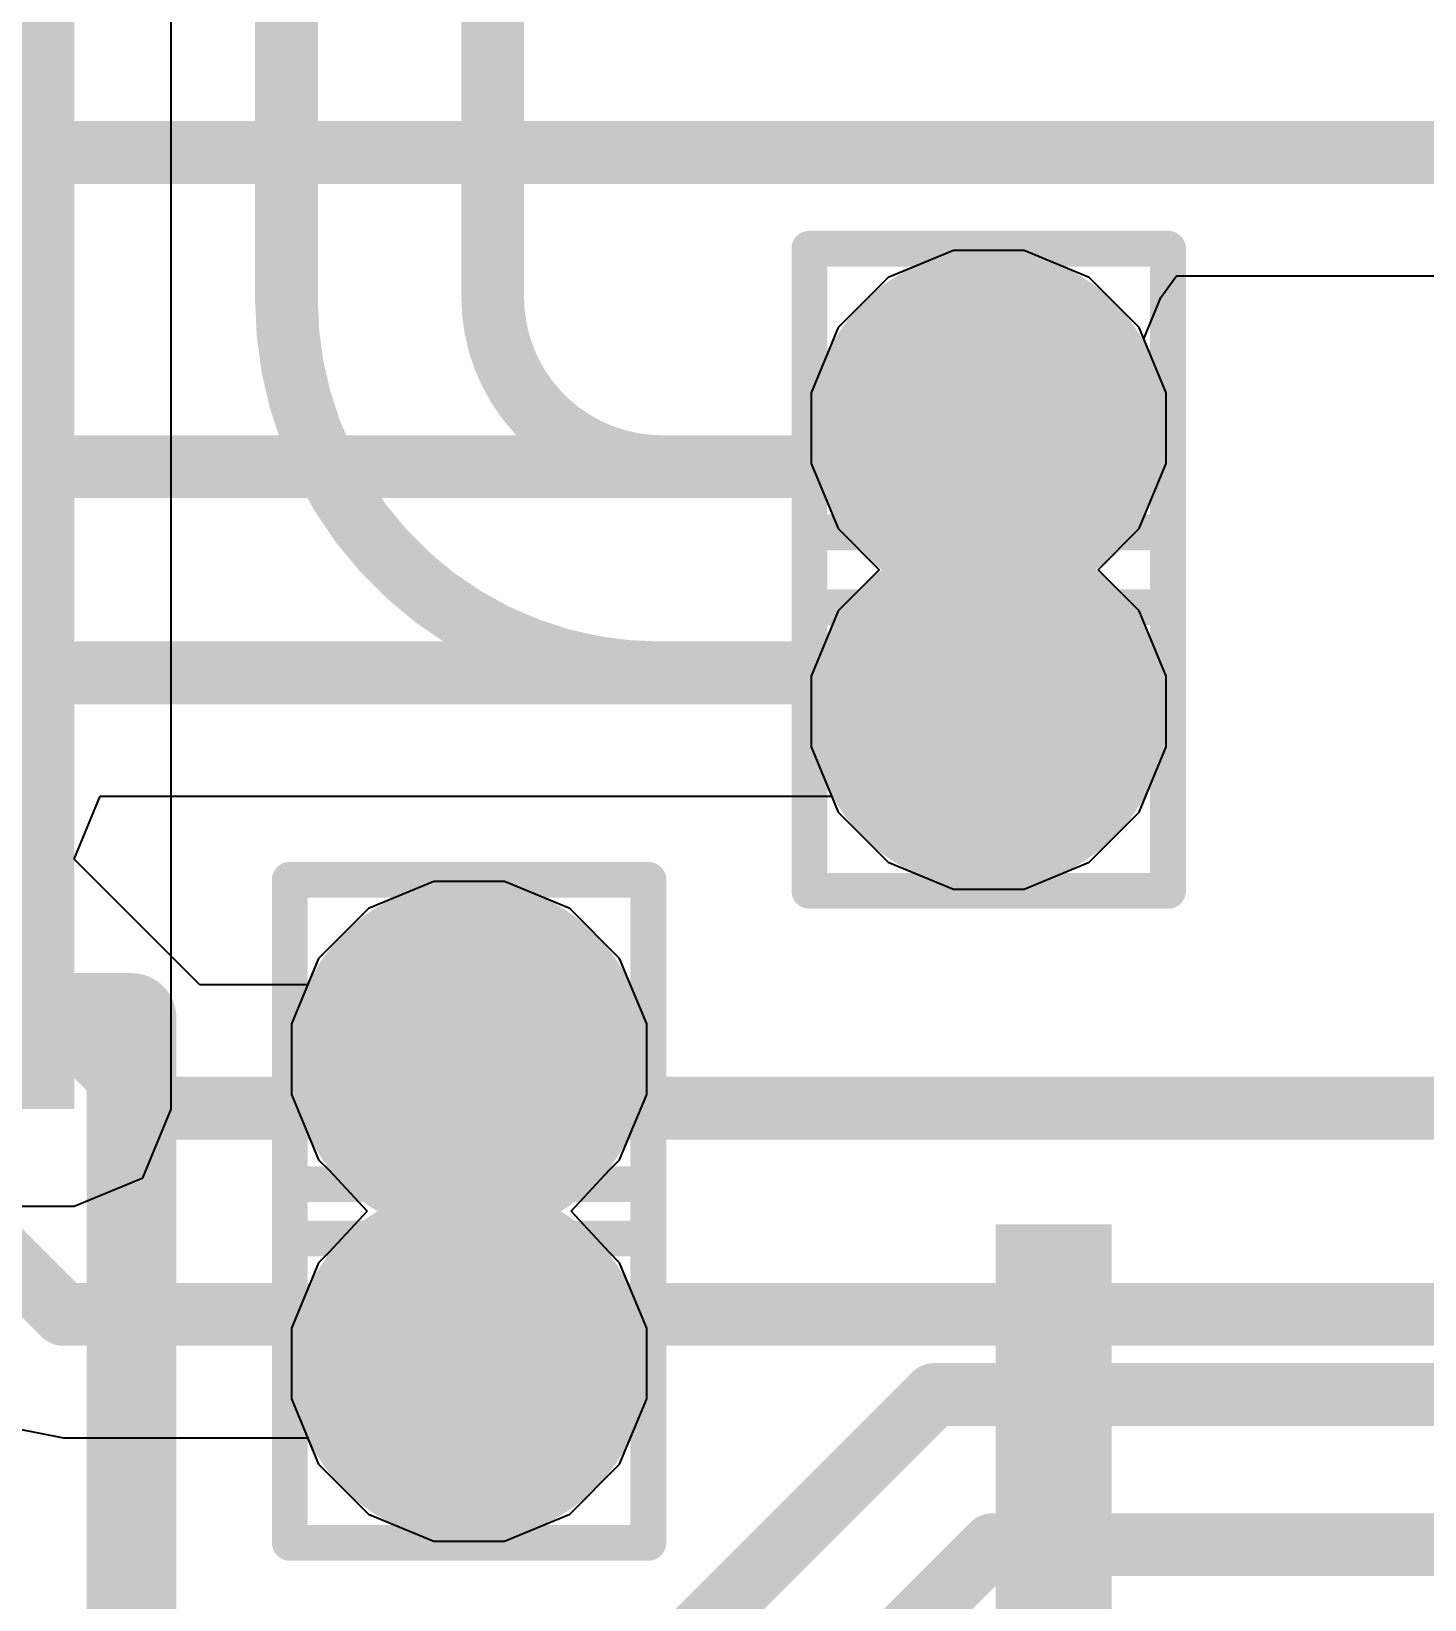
# Model space of a CAD drawing. Header units: inches. Extents: x -6 to 284, y -12 to 154.
# Drawn here: x 32.189 to 34.163, y -7.072 to -4.85 of the extents above; entities that cross this region are included whole.
import ezdxf

# ---------------------------------------------------------------- set-up
doc = ezdxf.new("R2010")
doc.units = ezdxf.units.IN
for name, color, linetype in [('Bottom Layer', 5, 'Continuous'), ('Bottom Overlay', 54, 'Continuous'), ('Bottom Solder', 6, 'Continuous'), ('Drill Drawing', 1, 'Continuous'), ('GND-1', 16, 'Continuous'), ('GND-2', 90, 'Continuous'), ('GND-3', 216, 'Continuous'), ('GND-4', 54, 'Continuous'), ('PWR-1', 156, 'Continuous'), ('PWR-2', 130, 'Continuous'), ('Signal L1', 76, 'Continuous'), ('Signal L2', 6, 'Continuous'), ('Top Layer', 1, 'Continuous'), ('Top Overlay', 2, 'Continuous'), ('Top Solder', 216, 'Continuous'), ('Via Holes', 16, 'Continuous')]:
    doc.layers.add(name, color=color, linetype=linetype)
doc.styles.add('Arial Black_Bold', font='', dxfattribs={"height": 0.2})
doc.styles.get('Arial Black_Bold').set_extended_font_data('Arial Black', bold=True)

# ---------------------------------------------------------------- blocks, each defined once
blk = doc.blocks.new('SOT_23_5_B_126')
at = {"layer": 'Bottom Overlay'}
for points in [[(-0.879, 1.4986, 0.127, 0.127, 0), (0.8736, 1.4986, 0.127, 0.127, 0)], [(-0.879, 1.3986, 0.127, 0.127, 0), (-0.879, 1.4986, 0.127, 0.127, 0)]]:
    blk.add_lwpolyline(points, format="xyseb", dxfattribs=at)
for points in [[(-0.9108, 1.4986, 0.0635, 0.0635, 1), (-0.8473, 1.4986, 0.0635, 0.0635, 1)], [(-0.9108, 1.4986, 0.0635, 0.0635, 1), (-0.8473, 1.4986, 0.0635, 0.0635, 1)], [(-0.9108, 1.3986, 0.0635, 0.0635, 1), (-0.8473, 1.3986, 0.0635, 0.0635, 1)]]:
    blk.add_lwpolyline(points, format="xyseb", close=True, dxfattribs=at)

msp = doc.modelspace()

# ---------------------------------------------------------------- hatches: boundary and pattern name
at = {"layer": 'Bottom Layer'}
msp.add_hatch(color=5, dxfattribs=at).paths.add_polyline_path([(31.3811, -6.377), (32.2501, -6.377), (32.2501, -1.0779), (31.3811, -1.0779)])
h = msp.add_hatch(color=5, dxfattribs=at)
edge = h.paths.add_edge_path()
edge.add_arc((33.5457, -5.4123), 0.15, 0, 360)
h = msp.add_hatch(color=5, dxfattribs=at)
edge = h.paths.add_edge_path()
edge.add_arc((33.5457, -5.8139), 0.15, 0, 360)
h = msp.add_hatch(color=5, dxfattribs=at)
edge = h.paths.add_edge_path()
edge.add_arc((32.8095, -6.3063), 0.15, 0, 360)
h = msp.add_hatch(color=5, dxfattribs=at)
edge = h.paths.add_edge_path()
edge.add_arc((32.8095, -6.7374), 0.15, 0, 360)
at = {"layer": 'Bottom Solder'}
h = msp.add_hatch(color=6, dxfattribs=at)
edge = h.paths.add_edge_path()
edge.add_arc((33.5457, -5.4123), 0.2516, 0, 360)
h = msp.add_hatch(color=6, dxfattribs=at)
edge = h.paths.add_edge_path()
edge.add_arc((33.5457, -5.8139), 0.2516, 0, 360)
h = msp.add_hatch(color=6, dxfattribs=at)
edge = h.paths.add_edge_path()
edge.add_arc((32.8095, -6.3063), 0.2516, 0, 360)
h = msp.add_hatch(color=6, dxfattribs=at)
edge = h.paths.add_edge_path()
edge.add_arc((32.8095, -6.7374), 0.2516, 0, 360)
at = {"layer": 'GND-1'}
h = msp.add_hatch(color=16, dxfattribs=at)
edge = h.paths.add_edge_path()
edge.add_arc((33.5457, -5.4123), 0.15, 0, 360)
h = msp.add_hatch(color=16, dxfattribs=at)
edge = h.paths.add_edge_path()
edge.add_arc((33.5457, -5.8139), 0.15, 0, 360)
h = msp.add_hatch(color=16, dxfattribs=at)
edge = h.paths.add_edge_path()
edge.add_arc((32.8095, -6.3063), 0.15, 0, 360)
h = msp.add_hatch(color=16, dxfattribs=at)
edge = h.paths.add_edge_path()
edge.add_arc((32.8095, -6.7374), 0.15, 0, 360)
at = {"layer": 'GND-2'}
h = msp.add_hatch(color=90, dxfattribs=at)
edge = h.paths.add_edge_path()
edge.add_arc((33.5457, -5.4123), 0.15, 0, 360)
h = msp.add_hatch(color=90, dxfattribs=at)
edge = h.paths.add_edge_path()
edge.add_arc((33.5457, -5.8139), 0.15, 0, 360)
h = msp.add_hatch(color=90, dxfattribs=at)
edge = h.paths.add_edge_path()
edge.add_arc((32.8095, -6.3063), 0.15, 0, 360)
h = msp.add_hatch(color=90, dxfattribs=at)
edge = h.paths.add_edge_path()
edge.add_arc((32.8095, -6.7374), 0.15, 0, 360)
at = {"layer": 'GND-3'}
h = msp.add_hatch(color=216, dxfattribs=at)
edge = h.paths.add_edge_path()
edge.add_arc((33.5457, -5.4123), 0.15, 0, 360)
h = msp.add_hatch(color=216, dxfattribs=at)
edge = h.paths.add_edge_path()
edge.add_arc((33.5457, -5.8139), 0.15, 0, 360)
h = msp.add_hatch(color=216, dxfattribs=at)
edge = h.paths.add_edge_path()
edge.add_arc((32.8095, -6.3063), 0.15, 0, 360)
h = msp.add_hatch(color=216, dxfattribs=at)
edge = h.paths.add_edge_path()
edge.add_arc((32.8095, -6.7374), 0.15, 0, 360)
at = {"layer": 'GND-4'}
h = msp.add_hatch(color=54, dxfattribs=at)
edge = h.paths.add_edge_path()
edge.add_arc((33.5457, -5.4123), 0.15, 0, 360)
h = msp.add_hatch(color=54, dxfattribs=at)
edge = h.paths.add_edge_path()
edge.add_arc((33.5457, -5.8139), 0.15, 0, 360)
h = msp.add_hatch(color=54, dxfattribs=at)
edge = h.paths.add_edge_path()
edge.add_arc((32.8095, -6.3063), 0.15, 0, 360)
h = msp.add_hatch(color=54, dxfattribs=at)
edge = h.paths.add_edge_path()
edge.add_arc((32.8095, -6.7374), 0.15, 0, 360)
at = {"layer": 'PWR-1'}
h = msp.add_hatch(color=156, dxfattribs=at)
edge = h.paths.add_edge_path()
edge.add_arc((33.5457, -5.4123), 0.15, 0, 360)
h = msp.add_hatch(color=156, dxfattribs=at)
edge = h.paths.add_edge_path()
edge.add_arc((33.5457, -5.8139), 0.15, 0, 360)
h = msp.add_hatch(color=156, dxfattribs=at)
edge = h.paths.add_edge_path()
edge.add_arc((32.8095, -6.3063), 0.15, 0, 360)
h = msp.add_hatch(color=156, dxfattribs=at)
edge = h.paths.add_edge_path()
edge.add_arc((32.8095, -6.7374), 0.15, 0, 360)
at = {"layer": 'PWR-2'}
h = msp.add_hatch(color=130, dxfattribs=at)
edge = h.paths.add_edge_path()
edge.add_arc((33.5457, -5.4123), 0.15, 0, 360)
h = msp.add_hatch(color=130, dxfattribs=at)
edge = h.paths.add_edge_path()
edge.add_arc((33.5457, -5.8139), 0.15, 0, 360)
h = msp.add_hatch(color=130, dxfattribs=at)
edge = h.paths.add_edge_path()
edge.add_arc((32.8095, -6.3063), 0.15, 0, 360)
h = msp.add_hatch(color=130, dxfattribs=at)
edge = h.paths.add_edge_path()
edge.add_arc((32.8095, -6.7374), 0.15, 0, 360)
at = {"layer": 'Signal L1'}
h = msp.add_hatch(color=76, dxfattribs=at)
edge = h.paths.add_edge_path()
edge.add_arc((33.5457, -5.4123), 0.15, 0, 360)
h = msp.add_hatch(color=76, dxfattribs=at)
edge = h.paths.add_edge_path()
edge.add_arc((33.5457, -5.8139), 0.15, 0, 360)
h = msp.add_hatch(color=76, dxfattribs=at)
edge = h.paths.add_edge_path()
edge.add_arc((32.8095, -6.3063), 0.15, 0, 360)
h = msp.add_hatch(color=76, dxfattribs=at)
edge = h.paths.add_edge_path()
edge.add_arc((32.8095, -6.7374), 0.15, 0, 360)
at = {"layer": 'Signal L2'}
h = msp.add_hatch(color=6, dxfattribs=at)
edge = h.paths.add_edge_path()
edge.add_arc((33.5457, -5.4123), 0.15, 0, 360)
h = msp.add_hatch(color=6, dxfattribs=at)
edge = h.paths.add_edge_path()
edge.add_arc((33.5457, -5.8139), 0.15, 0, 360)
h = msp.add_hatch(color=6, dxfattribs=at)
edge = h.paths.add_edge_path()
edge.add_arc((32.8095, -6.3063), 0.15, 0, 360)
h = msp.add_hatch(color=6, dxfattribs=at)
edge = h.paths.add_edge_path()
edge.add_arc((32.8095, -6.7374), 0.15, 0, 360)
at = {"layer": 'Top Layer'}
h = msp.add_hatch(color=1, dxfattribs=at)
edge = h.paths.add_edge_path()
edge.add_arc((33.5457, -5.4123), 0.15, 0, 360)
h = msp.add_hatch(color=1, dxfattribs=at)
edge = h.paths.add_edge_path()
edge.add_arc((33.5457, -5.8139), 0.15, 0, 360)
h = msp.add_hatch(color=1, dxfattribs=at)
edge = h.paths.add_edge_path()
edge.add_arc((32.8095, -6.3063), 0.15, 0, 360)
h = msp.add_hatch(color=1, dxfattribs=at)
edge = h.paths.add_edge_path()
edge.add_arc((32.8095, -6.7374), 0.15, 0, 360)
at = {"layer": 'Top Solder'}
h = msp.add_hatch(color=216, dxfattribs=at)
edge = h.paths.add_edge_path()
edge.add_arc((33.5457, -5.4123), 0.2516, 0, 360)
h = msp.add_hatch(color=216, dxfattribs=at)
edge = h.paths.add_edge_path()
edge.add_arc((33.5457, -5.8139), 0.2516, 0, 360)
h = msp.add_hatch(color=216, dxfattribs=at)
edge = h.paths.add_edge_path()
edge.add_arc((32.8095, -6.3063), 0.2516, 0, 360)
h = msp.add_hatch(color=216, dxfattribs=at)
edge = h.paths.add_edge_path()
edge.add_arc((32.8095, -6.7374), 0.2516, 0, 360)
at = {"layer": 'Via Holes'}
h = msp.add_hatch(color=7, dxfattribs=at)
edge = h.paths.add_edge_path()
edge.add_arc((33.5457, -5.4123), 0.075, 0, 360)
h = msp.add_hatch(color=7, dxfattribs=at)
edge = h.paths.add_edge_path()
edge.add_arc((33.5457, -5.8139), 0.075, 0, 360)
h = msp.add_hatch(color=7, dxfattribs=at)
edge = h.paths.add_edge_path()
edge.add_arc((32.8095, -6.3063), 0.075, 0, 360)
h = msp.add_hatch(color=7, dxfattribs=at)
edge = h.paths.add_edge_path()
edge.add_arc((32.8095, -6.7374), 0.075, 0, 360)

# ---------------------------------------------------------------- linework, layer by layer
at = {"layer": 'Bottom Layer'}
for p, q in [((32.3876, -6.377), (32.3876, -4.6231)), ((33.4957, -5.1607), (33.4032, -5.199)), ((33.5958, -5.1607), (33.4957, -5.1607)), ((33.6882, -5.199), (33.5958, -5.1607)), ((33.4032, -5.199), (33.3324, -5.2698)), ((33.759, -5.2698), (33.6882, -5.199)), ((33.3324, -5.2698), (33.2941, -5.3622)), ((33.7973, -5.3622), (33.759, -5.2698)), ((33.2941, -5.3622), (33.2941, -5.4623)), ((33.7973, -5.4623), (33.7973, -5.3622)), ((33.2941, -5.4623), (33.3324, -5.5548)), ((33.759, -5.5548), (33.7973, -5.4623)), ((33.3324, -5.5548), (33.3907, -5.6131)), ((33.7007, -5.6131), (33.759, -5.5548)), ((33.3907, -5.6131), (33.3324, -5.6714)), ((33.759, -5.6714), (33.7007, -5.6131)), ((33.3324, -5.6714), (33.2941, -5.7638)), ((33.7973, -5.7638), (33.759, -5.6714)), ((33.2941, -5.7638), (33.2941, -5.8639)), ((33.7973, -5.8639), (33.7973, -5.7638)), ((33.2941, -5.8639), (33.3324, -5.9564)), ((33.759, -5.9564), (33.7973, -5.8639)), ((33.3324, -5.9564), (33.4032, -6.0272)), ((33.6882, -6.0272), (33.759, -5.9564)), ((33.4032, -6.0272), (33.4957, -6.0655)), ((33.5958, -6.0655), (33.6882, -6.0272)), ((32.7595, -6.0547), (32.667, -6.093)), ((32.8596, -6.0547), (32.7595, -6.0547)), ((32.952, -6.093), (32.8596, -6.0547)), ((33.4957, -6.0655), (33.5958, -6.0655)), ((32.667, -6.093), (32.5962, -6.1638)), ((33.0228, -6.1638), (32.952, -6.093)), ((32.5962, -6.1638), (32.5579, -6.2562)), ((33.0611, -6.2562), (33.0228, -6.1638)), ((32.5579, -6.2562), (32.5579, -6.3563)), ((33.0611, -6.3563), (33.0611, -6.2562)), ((32.5579, -6.3563), (32.5962, -6.4488)), ((33.0228, -6.4488), (33.0611, -6.3563)), ((32.3473, -6.4742), (32.3876, -6.377)), ((32.5962, -6.4488), (32.6112, -6.4638)), ((32.6112, -6.4638), (32.6649, -6.5218)), ((32.9541, -6.5218), (33.0079, -6.4638)), ((33.0079, -6.4638), (33.0228, -6.4488)), ((32.2501, -6.5145), (32.3473, -6.4742)), ((31.3811, -6.5145), (32.2501, -6.5145)), ((32.6649, -6.5218), (32.6112, -6.5799)), ((33.0079, -6.5799), (32.9541, -6.5218)), ((32.5962, -6.5949), (32.5579, -6.6873)), ((32.6112, -6.5799), (32.5962, -6.5949)), ((33.0228, -6.5949), (33.0079, -6.5799)), ((33.0611, -6.6873), (33.0228, -6.5949)), ((32.5579, -6.6873), (32.5579, -6.7874)), ((33.0611, -6.7874), (33.0611, -6.6873)), ((32.5579, -6.7874), (32.5962, -6.8799)), ((33.0228, -6.8799), (33.0611, -6.7874)), ((32.5962, -6.8799), (32.667, -6.9507)), ((32.952, -6.9507), (33.0228, -6.8799)), ((32.667, -6.9507), (32.7595, -6.989)), ((32.8596, -6.989), (32.952, -6.9507)), ((32.7595, -6.989), (32.8596, -6.989))]:
    msp.add_line(p, q, dxfattribs=at)
at = {"layer": 'Drill Drawing'}
for points in [[(33.2917, -5.1583, 0.0508, 0.0508, 0), (33.7997, -5.1583, 0.0508, 0.0508, 0)], [(33.2917, -5.6663, 0.0508, 0.0508, 0), (33.2917, -5.1583, 0.0508, 0.0508, 0)], [(33.7997, -5.6663, 0.0508, 0.0508, 0), (33.7997, -5.1583, 0.0508, 0.0508, 0)], [(33.2917, -5.5599, 0.0508, 0.0508, 0), (33.7997, -5.5599, 0.0508, 0.0508, 0)], [(33.2917, -6.0679, 0.0508, 0.0508, 0), (33.2917, -5.5599, 0.0508, 0.0508, 0)], [(33.7997, -6.0679, 0.0508, 0.0508, 0), (33.7997, -5.5599, 0.0508, 0.0508, 0)], [(33.2917, -5.6663, 0.0508, 0.0508, 0), (33.7997, -5.6663, 0.0508, 0.0508, 0)], [(32.5555, -6.0523, 0.0508, 0.0508, 0), (33.0635, -6.0523, 0.0508, 0.0508, 0)], [(32.5555, -6.5603, 0.0508, 0.0508, 0), (32.5555, -6.0523, 0.0508, 0.0508, 0)], [(33.0635, -6.5603, 0.0508, 0.0508, 0), (33.0635, -6.0523, 0.0508, 0.0508, 0)], [(33.2917, -6.0679, 0.0508, 0.0508, 0), (33.7997, -6.0679, 0.0508, 0.0508, 0)], [(32.5555, -6.4834, 0.0508, 0.0508, 0), (33.0635, -6.4834, 0.0508, 0.0508, 0)], [(32.5555, -6.9914, 0.0508, 0.0508, 0), (32.5555, -6.4834, 0.0508, 0.0508, 0)], [(33.0635, -6.9914, 0.0508, 0.0508, 0), (33.0635, -6.4834, 0.0508, 0.0508, 0)], [(32.5555, -6.5603, 0.0508, 0.0508, 0), (33.0635, -6.5603, 0.0508, 0.0508, 0)], [(32.5555, -6.9914, 0.0508, 0.0508, 0), (33.0635, -6.9914, 0.0508, 0.0508, 0)]]:
    msp.add_lwpolyline(points, format="xyseb", dxfattribs=at)
for points in [[(33.279, -5.1583, 0.0254, 0.0254, 1), (33.3044, -5.1583, 0.0254, 0.0254, 1)], [(33.279, -5.1583, 0.0254, 0.0254, 1), (33.3044, -5.1583, 0.0254, 0.0254, 1)], [(33.787, -5.1583, 0.0254, 0.0254, 1), (33.8124, -5.1583, 0.0254, 0.0254, 1)], [(33.787, -5.1583, 0.0254, 0.0254, 1), (33.8124, -5.1583, 0.0254, 0.0254, 1)], [(33.279, -5.5599, 0.0254, 0.0254, 1), (33.3044, -5.5599, 0.0254, 0.0254, 1)], [(33.279, -5.5599, 0.0254, 0.0254, 1), (33.3044, -5.5599, 0.0254, 0.0254, 1)], [(33.787, -5.5599, 0.0254, 0.0254, 1), (33.8124, -5.5599, 0.0254, 0.0254, 1)], [(33.787, -5.5599, 0.0254, 0.0254, 1), (33.8124, -5.5599, 0.0254, 0.0254, 1)], [(33.279, -5.6663, 0.0254, 0.0254, 1), (33.3044, -5.6663, 0.0254, 0.0254, 1)], [(33.279, -5.6663, 0.0254, 0.0254, 1), (33.3044, -5.6663, 0.0254, 0.0254, 1)], [(33.787, -5.6663, 0.0254, 0.0254, 1), (33.8124, -5.6663, 0.0254, 0.0254, 1)], [(33.787, -5.6663, 0.0254, 0.0254, 1), (33.8124, -5.6663, 0.0254, 0.0254, 1)], [(32.5428, -6.0523, 0.0254, 0.0254, 1), (32.5682, -6.0523, 0.0254, 0.0254, 1)], [(32.5428, -6.0523, 0.0254, 0.0254, 1), (32.5682, -6.0523, 0.0254, 0.0254, 1)], [(33.0508, -6.0523, 0.0254, 0.0254, 1), (33.0762, -6.0523, 0.0254, 0.0254, 1)], [(33.0508, -6.0523, 0.0254, 0.0254, 1), (33.0762, -6.0523, 0.0254, 0.0254, 1)], [(33.279, -6.0679, 0.0254, 0.0254, 1), (33.3044, -6.0679, 0.0254, 0.0254, 1)], [(33.279, -6.0679, 0.0254, 0.0254, 1), (33.3044, -6.0679, 0.0254, 0.0254, 1)], [(33.787, -6.0679, 0.0254, 0.0254, 1), (33.8124, -6.0679, 0.0254, 0.0254, 1)], [(33.787, -6.0679, 0.0254, 0.0254, 1), (33.8124, -6.0679, 0.0254, 0.0254, 1)], [(32.5428, -6.4834, 0.0254, 0.0254, 1), (32.5682, -6.4834, 0.0254, 0.0254, 1)], [(32.5428, -6.4834, 0.0254, 0.0254, 1), (32.5682, -6.4834, 0.0254, 0.0254, 1)], [(33.0508, -6.4834, 0.0254, 0.0254, 1), (33.0762, -6.4834, 0.0254, 0.0254, 1)], [(33.0508, -6.4834, 0.0254, 0.0254, 1), (33.0762, -6.4834, 0.0254, 0.0254, 1)], [(32.5428, -6.5603, 0.0254, 0.0254, 1), (32.5682, -6.5603, 0.0254, 0.0254, 1)], [(32.5428, -6.5603, 0.0254, 0.0254, 1), (32.5682, -6.5603, 0.0254, 0.0254, 1)], [(33.0508, -6.5603, 0.0254, 0.0254, 1), (33.0762, -6.5603, 0.0254, 0.0254, 1)], [(33.0508, -6.5603, 0.0254, 0.0254, 1), (33.0762, -6.5603, 0.0254, 0.0254, 1)], [(32.5428, -6.9914, 0.0254, 0.0254, 1), (32.5682, -6.9914, 0.0254, 0.0254, 1)], [(32.5428, -6.9914, 0.0254, 0.0254, 1), (32.5682, -6.9914, 0.0254, 0.0254, 1)], [(33.0508, -6.9914, 0.0254, 0.0254, 1), (33.0762, -6.9914, 0.0254, 0.0254, 1)], [(33.0508, -6.9914, 0.0254, 0.0254, 1), (33.0762, -6.9914, 0.0254, 0.0254, 1)]]:
    msp.add_lwpolyline(points, format="xyseb", close=True, dxfattribs=at)
at = {"layer": 'GND-1'}
for p, q in [((33.4957, -5.1607), (33.4032, -5.199)), ((33.5958, -5.1607), (33.4957, -5.1607)), ((33.6882, -5.199), (33.5958, -5.1607)), ((33.4032, -5.199), (33.3324, -5.2698)), ((33.759, -5.2698), (33.6882, -5.199)), ((33.3324, -5.2698), (33.2941, -5.3622)), ((33.7973, -5.3622), (33.759, -5.2698)), ((33.2941, -5.3622), (33.2941, -5.4623)), ((33.7973, -5.4623), (33.7973, -5.3622)), ((33.2941, -5.4623), (33.3324, -5.5548)), ((33.759, -5.5548), (33.7973, -5.4623)), ((33.3324, -5.5548), (33.3907, -5.6131)), ((33.7007, -5.6131), (33.759, -5.5548)), ((33.3907, -5.6131), (33.3324, -5.6714)), ((33.759, -5.6714), (33.7007, -5.6131)), ((33.3324, -5.6714), (33.2941, -5.7638)), ((33.7973, -5.7638), (33.759, -5.6714)), ((33.2941, -5.7638), (33.2941, -5.8639)), ((33.7973, -5.8639), (33.7973, -5.7638)), ((33.2941, -5.8639), (33.3324, -5.9564)), ((33.759, -5.9564), (33.7973, -5.8639)), ((33.3324, -5.9564), (33.4032, -6.0272)), ((33.6882, -6.0272), (33.759, -5.9564)), ((33.4032, -6.0272), (33.4957, -6.0655)), ((33.5958, -6.0655), (33.6882, -6.0272)), ((32.7595, -6.0547), (32.667, -6.093)), ((32.8596, -6.0547), (32.7595, -6.0547)), ((32.952, -6.093), (32.8596, -6.0547)), ((33.4957, -6.0655), (33.5958, -6.0655)), ((32.667, -6.093), (32.5962, -6.1638)), ((33.0228, -6.1638), (32.952, -6.093)), ((32.5962, -6.1638), (32.5579, -6.2562)), ((33.0611, -6.2562), (33.0228, -6.1638)), ((32.5579, -6.2562), (32.5579, -6.3563)), ((33.0611, -6.3563), (33.0611, -6.2562)), ((32.5579, -6.3563), (32.5962, -6.4488)), ((33.0228, -6.4488), (33.0611, -6.3563)), ((32.5962, -6.4488), (32.6112, -6.4638)), ((32.6112, -6.4638), (32.6649, -6.5218)), ((32.9541, -6.5218), (33.0079, -6.4638)), ((33.0079, -6.4638), (33.0228, -6.4488)), ((32.6649, -6.5218), (32.6112, -6.5799)), ((33.0079, -6.5799), (32.9541, -6.5218)), ((32.5962, -6.5949), (32.5579, -6.6873)), ((32.6112, -6.5799), (32.5962, -6.5949)), ((33.0228, -6.5949), (33.0079, -6.5799)), ((33.0611, -6.6873), (33.0228, -6.5949)), ((32.5579, -6.6873), (32.5579, -6.7874)), ((33.0611, -6.7874), (33.0611, -6.6873)), ((32.5579, -6.7874), (32.5962, -6.8799)), ((33.0228, -6.8799), (33.0611, -6.7874)), ((32.5962, -6.8799), (32.667, -6.9507)), ((32.952, -6.9507), (33.0228, -6.8799)), ((32.667, -6.9507), (32.7595, -6.989)), ((32.8596, -6.989), (32.952, -6.9507)), ((32.7595, -6.989), (32.8596, -6.989))]:
    msp.add_line(p, q, dxfattribs=at)
at = {"layer": 'GND-2'}
for p, q in [((33.4957, -5.1607), (33.4032, -5.199)), ((33.5958, -5.1607), (33.4957, -5.1607)), ((33.6882, -5.199), (33.5958, -5.1607)), ((33.4032, -5.199), (33.3324, -5.2698)), ((33.759, -5.2698), (33.6882, -5.199)), ((33.3324, -5.2698), (33.2941, -5.3622)), ((33.7973, -5.3622), (33.759, -5.2698)), ((33.2941, -5.3622), (33.2941, -5.4623)), ((33.7973, -5.4623), (33.7973, -5.3622)), ((33.2941, -5.4623), (33.3324, -5.5548)), ((33.759, -5.5548), (33.7973, -5.4623)), ((33.3324, -5.5548), (33.3907, -5.6131)), ((33.7007, -5.6131), (33.759, -5.5548)), ((33.3907, -5.6131), (33.3324, -5.6714)), ((33.759, -5.6714), (33.7007, -5.6131)), ((33.3324, -5.6714), (33.2941, -5.7638)), ((33.7973, -5.7638), (33.759, -5.6714)), ((33.2941, -5.7638), (33.2941, -5.8639)), ((33.7973, -5.8639), (33.7973, -5.7638)), ((33.2941, -5.8639), (33.3324, -5.9564)), ((33.759, -5.9564), (33.7973, -5.8639)), ((33.3324, -5.9564), (33.4032, -6.0272)), ((33.6882, -6.0272), (33.759, -5.9564)), ((33.4032, -6.0272), (33.4957, -6.0655)), ((33.5958, -6.0655), (33.6882, -6.0272)), ((32.7595, -6.0547), (32.667, -6.093)), ((32.8596, -6.0547), (32.7595, -6.0547)), ((32.952, -6.093), (32.8596, -6.0547)), ((33.4957, -6.0655), (33.5958, -6.0655)), ((32.667, -6.093), (32.5962, -6.1638)), ((33.0228, -6.1638), (32.952, -6.093)), ((32.5962, -6.1638), (32.5579, -6.2562)), ((33.0611, -6.2562), (33.0228, -6.1638)), ((32.5579, -6.2562), (32.5579, -6.3563)), ((33.0611, -6.3563), (33.0611, -6.2562)), ((32.5579, -6.3563), (32.5962, -6.4488)), ((33.0228, -6.4488), (33.0611, -6.3563)), ((32.5962, -6.4488), (32.6112, -6.4638)), ((32.6112, -6.4638), (32.6649, -6.5218)), ((32.9541, -6.5218), (33.0079, -6.4638)), ((33.0079, -6.4638), (33.0228, -6.4488)), ((32.6649, -6.5218), (32.6112, -6.5799)), ((33.0079, -6.5799), (32.9541, -6.5218)), ((32.5962, -6.5949), (32.5579, -6.6873)), ((32.6112, -6.5799), (32.5962, -6.5949)), ((33.0228, -6.5949), (33.0079, -6.5799)), ((33.0611, -6.6873), (33.0228, -6.5949)), ((32.5579, -6.6873), (32.5579, -6.7874)), ((33.0611, -6.7874), (33.0611, -6.6873)), ((32.5579, -6.7874), (32.5962, -6.8799)), ((33.0228, -6.8799), (33.0611, -6.7874)), ((32.5962, -6.8799), (32.667, -6.9507)), ((32.952, -6.9507), (33.0228, -6.8799)), ((32.667, -6.9507), (32.7595, -6.989)), ((32.8596, -6.989), (32.952, -6.9507)), ((32.7595, -6.989), (32.8596, -6.989))]:
    msp.add_line(p, q, dxfattribs=at)
at = {"layer": 'GND-3'}
for p, q in [((33.4957, -5.1607), (33.4032, -5.199)), ((33.5958, -5.1607), (33.4957, -5.1607)), ((33.6882, -5.199), (33.5958, -5.1607)), ((33.4032, -5.199), (33.3324, -5.2698)), ((33.759, -5.2698), (33.6882, -5.199)), ((33.3324, -5.2698), (33.2941, -5.3622)), ((33.7973, -5.3622), (33.759, -5.2698)), ((33.2941, -5.3622), (33.2941, -5.4623)), ((33.7973, -5.4623), (33.7973, -5.3622)), ((33.2941, -5.4623), (33.3324, -5.5548)), ((33.759, -5.5548), (33.7973, -5.4623)), ((33.3324, -5.5548), (33.3907, -5.6131)), ((33.7007, -5.6131), (33.759, -5.5548)), ((33.3907, -5.6131), (33.3324, -5.6714)), ((33.759, -5.6714), (33.7007, -5.6131)), ((33.3324, -5.6714), (33.2941, -5.7638)), ((33.7973, -5.7638), (33.759, -5.6714)), ((33.2941, -5.7638), (33.2941, -5.8639)), ((33.7973, -5.8639), (33.7973, -5.7638)), ((33.2941, -5.8639), (33.3324, -5.9564)), ((33.759, -5.9564), (33.7973, -5.8639)), ((33.3324, -5.9564), (33.4032, -6.0272)), ((33.6882, -6.0272), (33.759, -5.9564)), ((33.4032, -6.0272), (33.4957, -6.0655)), ((33.5958, -6.0655), (33.6882, -6.0272)), ((32.7595, -6.0547), (32.667, -6.093)), ((32.8596, -6.0547), (32.7595, -6.0547)), ((32.952, -6.093), (32.8596, -6.0547)), ((33.4957, -6.0655), (33.5958, -6.0655)), ((32.667, -6.093), (32.5962, -6.1638)), ((33.0228, -6.1638), (32.952, -6.093)), ((32.5962, -6.1638), (32.5579, -6.2562)), ((33.0611, -6.2562), (33.0228, -6.1638)), ((32.5579, -6.2562), (32.5579, -6.3563)), ((33.0611, -6.3563), (33.0611, -6.2562)), ((32.5579, -6.3563), (32.5962, -6.4488)), ((33.0228, -6.4488), (33.0611, -6.3563)), ((32.5962, -6.4488), (32.6112, -6.4638)), ((32.6112, -6.4638), (32.6649, -6.5218)), ((32.9541, -6.5218), (33.0079, -6.4638)), ((33.0079, -6.4638), (33.0228, -6.4488)), ((32.6649, -6.5218), (32.6112, -6.5799)), ((33.0079, -6.5799), (32.9541, -6.5218)), ((32.5962, -6.5949), (32.5579, -6.6873)), ((32.6112, -6.5799), (32.5962, -6.5949)), ((33.0228, -6.5949), (33.0079, -6.5799)), ((33.0611, -6.6873), (33.0228, -6.5949)), ((32.5579, -6.6873), (32.5579, -6.7874)), ((33.0611, -6.7874), (33.0611, -6.6873)), ((32.5579, -6.7874), (32.5962, -6.8799)), ((33.0228, -6.8799), (33.0611, -6.7874)), ((32.5962, -6.8799), (32.667, -6.9507)), ((32.952, -6.9507), (33.0228, -6.8799)), ((32.667, -6.9507), (32.7595, -6.989)), ((32.8596, -6.989), (32.952, -6.9507)), ((32.7595, -6.989), (32.8596, -6.989))]:
    msp.add_line(p, q, dxfattribs=at)
at = {"layer": 'GND-4'}
for p, q in [((33.4957, -5.1607), (33.4032, -5.199)), ((33.5958, -5.1607), (33.4957, -5.1607)), ((33.6882, -5.199), (33.5958, -5.1607)), ((33.4032, -5.199), (33.3324, -5.2698)), ((33.759, -5.2698), (33.6882, -5.199)), ((33.3324, -5.2698), (33.2941, -5.3622)), ((33.7973, -5.3622), (33.759, -5.2698)), ((33.2941, -5.3622), (33.2941, -5.4623)), ((33.7973, -5.4623), (33.7973, -5.3622)), ((33.2941, -5.4623), (33.3324, -5.5548)), ((33.759, -5.5548), (33.7973, -5.4623)), ((33.3324, -5.5548), (33.3907, -5.6131)), ((33.7007, -5.6131), (33.759, -5.5548)), ((33.3907, -5.6131), (33.3324, -5.6714)), ((33.759, -5.6714), (33.7007, -5.6131)), ((33.3324, -5.6714), (33.2941, -5.7638)), ((33.7973, -5.7638), (33.759, -5.6714)), ((33.2941, -5.7638), (33.2941, -5.8639)), ((33.7973, -5.8639), (33.7973, -5.7638)), ((33.2941, -5.8639), (33.3324, -5.9564)), ((33.759, -5.9564), (33.7973, -5.8639)), ((33.3324, -5.9564), (33.4032, -6.0272)), ((33.6882, -6.0272), (33.759, -5.9564)), ((33.4032, -6.0272), (33.4957, -6.0655)), ((33.5958, -6.0655), (33.6882, -6.0272)), ((32.7595, -6.0547), (32.667, -6.093)), ((32.8596, -6.0547), (32.7595, -6.0547)), ((32.952, -6.093), (32.8596, -6.0547)), ((33.4957, -6.0655), (33.5958, -6.0655)), ((32.667, -6.093), (32.5962, -6.1638)), ((33.0228, -6.1638), (32.952, -6.093)), ((32.5962, -6.1638), (32.5579, -6.2562)), ((33.0611, -6.2562), (33.0228, -6.1638)), ((32.5579, -6.2562), (32.5579, -6.3563)), ((33.0611, -6.3563), (33.0611, -6.2562)), ((32.5579, -6.3563), (32.5962, -6.4488)), ((33.0228, -6.4488), (33.0611, -6.3563)), ((32.5962, -6.4488), (32.6112, -6.4638)), ((32.6112, -6.4638), (32.6649, -6.5218)), ((32.9541, -6.5218), (33.0079, -6.4638)), ((33.0079, -6.4638), (33.0228, -6.4488)), ((32.6649, -6.5218), (32.6112, -6.5799)), ((33.0079, -6.5799), (32.9541, -6.5218)), ((32.5962, -6.5949), (32.5579, -6.6873)), ((32.6112, -6.5799), (32.5962, -6.5949)), ((33.0228, -6.5949), (33.0079, -6.5799)), ((33.0611, -6.6873), (33.0228, -6.5949)), ((32.5579, -6.6873), (32.5579, -6.7874)), ((33.0611, -6.7874), (33.0611, -6.6873)), ((32.5579, -6.7874), (32.5962, -6.8799)), ((33.0228, -6.8799), (33.0611, -6.7874)), ((32.5962, -6.8799), (32.667, -6.9507)), ((32.952, -6.9507), (33.0228, -6.8799)), ((32.667, -6.9507), (32.7595, -6.989)), ((32.8596, -6.989), (32.952, -6.9507)), ((32.7595, -6.989), (32.8596, -6.989))]:
    msp.add_line(p, q, dxfattribs=at)
at = {"layer": 'PWR-1'}
for p, q in [((33.4957, -5.1607), (33.4032, -5.199)), ((33.5958, -5.1607), (33.4957, -5.1607)), ((33.6882, -5.199), (33.5958, -5.1607)), ((33.4032, -5.199), (33.3324, -5.2698)), ((33.759, -5.2698), (33.6882, -5.199)), ((33.3324, -5.2698), (33.2941, -5.3622)), ((33.7973, -5.3622), (33.759, -5.2698)), ((33.2941, -5.3622), (33.2941, -5.4623)), ((33.7973, -5.4623), (33.7973, -5.3622)), ((33.2941, -5.4623), (33.3324, -5.5548)), ((33.759, -5.5548), (33.7973, -5.4623)), ((33.3324, -5.5548), (33.3907, -5.6131)), ((33.7007, -5.6131), (33.759, -5.5548)), ((33.3907, -5.6131), (33.3324, -5.6714)), ((33.759, -5.6714), (33.7007, -5.6131)), ((33.3324, -5.6714), (33.2941, -5.7638)), ((33.7973, -5.7638), (33.759, -5.6714)), ((33.2941, -5.7638), (33.2941, -5.8639)), ((33.7973, -5.8639), (33.7973, -5.7638)), ((33.2941, -5.8639), (33.3324, -5.9564)), ((33.759, -5.9564), (33.7973, -5.8639)), ((33.3324, -5.9564), (33.4032, -6.0272)), ((33.6882, -6.0272), (33.759, -5.9564)), ((33.4032, -6.0272), (33.4957, -6.0655)), ((33.5958, -6.0655), (33.6882, -6.0272)), ((32.7595, -6.0547), (32.667, -6.093)), ((32.8596, -6.0547), (32.7595, -6.0547)), ((32.952, -6.093), (32.8596, -6.0547)), ((33.4957, -6.0655), (33.5958, -6.0655)), ((32.667, -6.093), (32.5962, -6.1638)), ((33.0228, -6.1638), (32.952, -6.093)), ((32.5962, -6.1638), (32.5579, -6.2562)), ((33.0611, -6.2562), (33.0228, -6.1638)), ((32.5579, -6.2562), (32.5579, -6.3563)), ((33.0611, -6.3563), (33.0611, -6.2562)), ((32.5579, -6.3563), (32.5962, -6.4488)), ((33.0228, -6.4488), (33.0611, -6.3563)), ((32.5962, -6.4488), (32.6112, -6.4638)), ((32.6112, -6.4638), (32.6649, -6.5218)), ((32.9541, -6.5218), (33.0079, -6.4638)), ((33.0079, -6.4638), (33.0228, -6.4488)), ((32.6649, -6.5218), (32.6112, -6.5799)), ((33.0079, -6.5799), (32.9541, -6.5218)), ((32.5962, -6.5949), (32.5579, -6.6873)), ((32.6112, -6.5799), (32.5962, -6.5949)), ((33.0228, -6.5949), (33.0079, -6.5799)), ((33.0611, -6.6873), (33.0228, -6.5949)), ((32.5579, -6.6873), (32.5579, -6.7874)), ((33.0611, -6.7874), (33.0611, -6.6873)), ((32.5579, -6.7874), (32.5962, -6.8799)), ((33.0228, -6.8799), (33.0611, -6.7874)), ((32.5962, -6.8799), (32.667, -6.9507)), ((32.952, -6.9507), (33.0228, -6.8799)), ((32.667, -6.9507), (32.7595, -6.989)), ((32.8596, -6.989), (32.952, -6.9507)), ((32.7595, -6.989), (32.8596, -6.989))]:
    msp.add_line(p, q, dxfattribs=at)
at = {"layer": 'PWR-2'}
for p, q in [((33.4957, -5.1607), (33.4032, -5.199)), ((33.5958, -5.1607), (33.4957, -5.1607)), ((33.6882, -5.199), (33.5958, -5.1607)), ((33.4032, -5.199), (33.3324, -5.2698)), ((33.759, -5.2698), (33.6882, -5.199)), ((33.3324, -5.2698), (33.2941, -5.3622)), ((33.7973, -5.3622), (33.759, -5.2698)), ((33.2941, -5.3622), (33.2941, -5.4623)), ((33.7973, -5.4623), (33.7973, -5.3622)), ((33.2941, -5.4623), (33.3324, -5.5548)), ((33.759, -5.5548), (33.7973, -5.4623)), ((33.3324, -5.5548), (33.3907, -5.6131)), ((33.7007, -5.6131), (33.759, -5.5548)), ((33.3907, -5.6131), (33.3324, -5.6714)), ((33.759, -5.6714), (33.7007, -5.6131)), ((33.3324, -5.6714), (33.2941, -5.7638)), ((33.7973, -5.7638), (33.759, -5.6714)), ((33.2941, -5.7638), (33.2941, -5.8639)), ((33.7973, -5.8639), (33.7973, -5.7638)), ((33.2941, -5.8639), (33.3324, -5.9564)), ((33.759, -5.9564), (33.7973, -5.8639)), ((33.3324, -5.9564), (33.4032, -6.0272)), ((33.6882, -6.0272), (33.759, -5.9564)), ((33.4032, -6.0272), (33.4957, -6.0655)), ((33.5958, -6.0655), (33.6882, -6.0272)), ((32.7595, -6.0547), (32.667, -6.093)), ((32.8596, -6.0547), (32.7595, -6.0547)), ((32.952, -6.093), (32.8596, -6.0547)), ((33.4957, -6.0655), (33.5958, -6.0655)), ((32.667, -6.093), (32.5962, -6.1638)), ((33.0228, -6.1638), (32.952, -6.093)), ((32.5962, -6.1638), (32.5579, -6.2562)), ((33.0611, -6.2562), (33.0228, -6.1638)), ((32.5579, -6.2562), (32.5579, -6.3563)), ((33.0611, -6.3563), (33.0611, -6.2562)), ((32.5579, -6.3563), (32.5962, -6.4488)), ((33.0228, -6.4488), (33.0611, -6.3563)), ((32.5962, -6.4488), (32.6112, -6.4638)), ((32.6112, -6.4638), (32.6649, -6.5218)), ((32.9541, -6.5218), (33.0079, -6.4638)), ((33.0079, -6.4638), (33.0228, -6.4488)), ((32.6649, -6.5218), (32.6112, -6.5799)), ((33.0079, -6.5799), (32.9541, -6.5218)), ((32.5962, -6.5949), (32.5579, -6.6873)), ((32.6112, -6.5799), (32.5962, -6.5949)), ((33.0228, -6.5949), (33.0079, -6.5799)), ((33.0611, -6.6873), (33.0228, -6.5949)), ((32.5579, -6.6873), (32.5579, -6.7874)), ((33.0611, -6.7874), (33.0611, -6.6873)), ((32.5579, -6.7874), (32.5962, -6.8799)), ((33.0228, -6.8799), (33.0611, -6.7874)), ((32.5962, -6.8799), (32.667, -6.9507)), ((32.952, -6.9507), (33.0228, -6.8799)), ((32.667, -6.9507), (32.7595, -6.989)), ((32.8596, -6.989), (32.952, -6.9507)), ((32.7595, -6.989), (32.8596, -6.989))]:
    msp.add_line(p, q, dxfattribs=at)
at = {"layer": 'Signal L1'}
for points in [[(32.5791, -7.6707, 0.0889, 0.0889, 0), (33.4686, -6.7813, 0.0889, 0.0889, 0)], [(33.4686, -6.7813, 0.0889, 0.0889, 0), (35.7776, -6.7813, 0.0889, 0.0889, 0)], [(32.6803, -7.8648, 0.0889, 0.0889, 0), (33.551, -6.9942, 0.0889, 0.0889, 0)], [(33.551, -6.9942, 0.0889, 0.0889, 0), (35.6837, -6.9942, 0.0889, 0.0889, 0)]]:
    msp.add_lwpolyline(points, format="xyseb", dxfattribs=at)
for points in [[(33.4464, -6.7813, 0.0445, 0.0445, 1), (33.4908, -6.7813, 0.0445, 0.0445, 1)], [(33.4464, -6.7813, 0.0445, 0.0445, 1), (33.4908, -6.7813, 0.0445, 0.0445, 1)], [(33.5287, -6.9942, 0.0445, 0.0445, 1), (33.5732, -6.9942, 0.0445, 0.0445, 1)], [(33.5287, -6.9942, 0.0445, 0.0445, 1), (33.5732, -6.9942, 0.0445, 0.0445, 1)]]:
    msp.add_lwpolyline(points, format="xyseb", close=True, dxfattribs=at)
at = {"layer": 'Signal L2'}
for points in [[(32.5508, -5.2306, 0.0889, 0.0889, 0), (32.5508, -2.4163, 0.0889, 0.0889, 0)], [(32.8429, -5.2267, 0.0889, 0.0889, 0), (32.8429, -2.4163, 0.0889, 0.0889, 0)], [(32.5696, -5.3704, 0.0889, 0.0889, -0.067035), (32.5508, -5.2306, 0.0889, 0.0889, 0)], [(33.0831, -5.467, 0.0889, 0.0889, -0.414214), (32.8429, -5.2267, 0.0889, 0.0889, 0)], [(32.9394, -5.7403, 0.0889, 0.0889, -0.264768), (32.5696, -5.3704, 0.0889, 0.0889, 0)], [(33.5457, -5.467, 0.0889, 0.0889, 0), (33.5457, -5.4123, 0.0889, 0.0889, 0)], [(33.0831, -5.467, 0.0889, 0.0889, 0), (33.5457, -5.467, 0.0889, 0.0889, 0)], [(33.0793, -5.7591, 0.0889, 0.0889, -0.067035), (32.9394, -5.7403, 0.0889, 0.0889, 0)], [(33.0793, -5.7591, 0.0889, 0.0889, 0), (33.5457, -5.7591, 0.0889, 0.0889, 0)], [(33.5457, -5.8139, 0.0889, 0.0889, 0), (33.5457, -5.7591, 0.0889, 0.0889, 0)], [(32.8095, -6.3758, 0.0889, 0.0889, 0), (32.8095, -6.3063, 0.0889, 0.0889, 0)], [(32.8095, -6.3758, 0.0889, 0.0889, 0), (35.1231, -6.3758, 0.0889, 0.0889, 0)], [(32.8095, -6.6679, 0.0889, 0.0889, 0), (35.0021, -6.6679, 0.0889, 0.0889, 0)], [(32.8095, -6.7374, 0.0889, 0.0889, 0), (32.8095, -6.6679, 0.0889, 0.0889, 0)]]:
    msp.add_lwpolyline(points, format="xyseb", dxfattribs=at)
for points in [[(32.5285, -5.2306, 0.0445, 0.0445, 1), (32.573, -5.2306, 0.0445, 0.0445, 1)], [(32.5285, -5.2306, 0.0445, 0.0445, 1), (32.573, -5.2306, 0.0445, 0.0445, 1)], [(32.8206, -5.2267, 0.0445, 0.0445, 1), (32.8651, -5.2267, 0.0445, 0.0445, 1)], [(32.8206, -5.2267, 0.0445, 0.0445, 1), (32.8651, -5.2267, 0.0445, 0.0445, 1)], [(32.5474, -5.3704, 0.0445, 0.0445, 1), (32.5918, -5.3704, 0.0445, 0.0445, 1)], [(32.5474, -5.3704, 0.0445, 0.0445, 1), (32.5918, -5.3704, 0.0445, 0.0445, 1)], [(33.5235, -5.4123, 0.0445, 0.0445, 1), (33.5679, -5.4123, 0.0445, 0.0445, 1)], [(33.0609, -5.467, 0.0445, 0.0445, 1), (33.1054, -5.467, 0.0445, 0.0445, 1)], [(33.0609, -5.467, 0.0445, 0.0445, 1), (33.1054, -5.467, 0.0445, 0.0445, 1)], [(33.5235, -5.467, 0.0445, 0.0445, 1), (33.5679, -5.467, 0.0445, 0.0445, 1)], [(33.5235, -5.467, 0.0445, 0.0445, 1), (33.5679, -5.467, 0.0445, 0.0445, 1)], [(32.9172, -5.7403, 0.0445, 0.0445, 1), (32.9617, -5.7403, 0.0445, 0.0445, 1)], [(32.9172, -5.7403, 0.0445, 0.0445, 1), (32.9617, -5.7403, 0.0445, 0.0445, 1)], [(33.057, -5.7591, 0.0445, 0.0445, 1), (33.1015, -5.7591, 0.0445, 0.0445, 1)], [(33.057, -5.7591, 0.0445, 0.0445, 1), (33.1015, -5.7591, 0.0445, 0.0445, 1)], [(33.5235, -5.7591, 0.0445, 0.0445, 1), (33.5679, -5.7591, 0.0445, 0.0445, 1)], [(33.5235, -5.7591, 0.0445, 0.0445, 1), (33.5679, -5.7591, 0.0445, 0.0445, 1)], [(33.5235, -5.8139, 0.0445, 0.0445, 1), (33.5679, -5.8139, 0.0445, 0.0445, 1)], [(32.7873, -6.3063, 0.0445, 0.0445, 1), (32.8317, -6.3063, 0.0445, 0.0445, 1)], [(32.7873, -6.3758, 0.0445, 0.0445, 1), (32.8317, -6.3758, 0.0445, 0.0445, 1)], [(32.7873, -6.3758, 0.0445, 0.0445, 1), (32.8317, -6.3758, 0.0445, 0.0445, 1)], [(32.7873, -6.6679, 0.0445, 0.0445, 1), (32.8317, -6.6679, 0.0445, 0.0445, 1)], [(32.7873, -6.6679, 0.0445, 0.0445, 1), (32.8317, -6.6679, 0.0445, 0.0445, 1)], [(32.7873, -6.7374, 0.0445, 0.0445, 1), (32.8317, -6.7374, 0.0445, 0.0445, 1)]]:
    msp.add_lwpolyline(points, format="xyseb", close=True, dxfattribs=at)
at = {"layer": 'Top Layer'}
for p, q in [((33.7896, -5.2275), (33.8118, -5.1969)), ((33.8118, -5.1969), (34.2646, -5.1969)), ((33.7656, -5.2858), (33.7896, -5.2275)), ((33.7973, -5.3622), (33.7656, -5.2858)), ((33.7973, -5.4623), (33.7973, -5.3622)), ((33.759, -5.5548), (33.7973, -5.4623)), ((33.7007, -5.6131), (33.759, -5.5548)), ((33.759, -5.6714), (33.7007, -5.6131)), ((33.7973, -5.7638), (33.759, -5.6714)), ((33.7973, -5.8639), (33.7973, -5.7638)), ((33.759, -5.9564), (33.7973, -5.8639)), ((32.2501, -6.0228), (32.2869, -5.9339)), ((32.2869, -5.9339), (33.3231, -5.9339)), ((33.3231, -5.9339), (33.3324, -5.9564)), ((33.3324, -5.9564), (33.4032, -6.0272)), ((33.6882, -6.0272), (33.759, -5.9564)), ((32.4282, -6.201), (32.2501, -6.0228)), ((33.4032, -6.0272), (33.4957, -6.0655)), ((33.5958, -6.0655), (33.6882, -6.0272)), ((32.7595, -6.0547), (32.667, -6.093)), ((32.8596, -6.0547), (32.7595, -6.0547)), ((32.952, -6.093), (32.8596, -6.0547)), ((33.4957, -6.0655), (33.5958, -6.0655)), ((32.667, -6.093), (32.5962, -6.1638)), ((33.0228, -6.1638), (32.952, -6.093)), ((32.5962, -6.1638), (32.5808, -6.201)), ((33.0611, -6.2562), (33.0228, -6.1638)), ((32.5808, -6.201), (32.4282, -6.201)), ((33.0611, -6.3563), (33.0611, -6.2562)), ((33.0228, -6.4488), (33.0611, -6.3563)), ((32.9541, -6.5218), (33.0079, -6.4638)), ((33.0079, -6.4638), (33.0228, -6.4488)), ((33.0079, -6.5799), (32.9541, -6.5218)), ((33.0228, -6.5949), (33.0079, -6.5799)), ((33.0611, -6.6873), (33.0228, -6.5949)), ((33.0611, -6.7874), (33.0611, -6.6873)), ((33.0228, -6.8799), (33.0611, -6.7874)), ((32.168, -6.8294), (32.2349, -6.8427)), ((32.2349, -6.8427), (32.2349, -6.8427)), ((32.2349, -6.8427), (32.5808, -6.8427)), ((32.5808, -6.8427), (32.5962, -6.8799)), ((32.5962, -6.8799), (32.667, -6.9507)), ((32.952, -6.9507), (33.0228, -6.8799)), ((32.667, -6.9507), (32.7595, -6.989)), ((32.8596, -6.989), (32.952, -6.9507)), ((32.7595, -6.989), (32.8596, -6.989))]:
    msp.add_line(p, q, dxfattribs=at)
for points in [[(32.1253, -5.022, 0.0889, 0.0889, 0), (34.4863, -5.022, 0.0889, 0.0889, 0)], [(33.5457, -5.467, 0.0889, 0.0889, 0), (33.5457, -5.4123, 0.0889, 0.0889, 0)], [(31.7429, -5.467, 0.0889, 0.0889, 0), (33.5457, -5.467, 0.0889, 0.0889, 0)], [(31.6219, -5.7591, 0.0889, 0.0889, 0), (33.5457, -5.7591, 0.0889, 0.0889, 0)], [(33.5457, -5.8139, 0.0889, 0.0889, 0), (33.5457, -5.7591, 0.0889, 0.0889, 0)], [(32.0986, -6.1186, 0.0889, 0.0889, 0), (32.3558, -6.3758, 0.0889, 0.0889, 0)], [(32.8095, -6.3758, 0.0889, 0.0889, 0), (32.8095, -6.3063, 0.0889, 0.0889, 0)], [(32.3558, -6.3758, 0.0889, 0.0889, 0), (32.8095, -6.3758, 0.0889, 0.0889, 0)], [(31.9776, -6.4107, 0.0889, 0.0889, 0), (32.2349, -6.6679, 0.0889, 0.0889, 0)], [(32.2349, -6.6679, 0.0889, 0.0889, 0), (32.8095, -6.6679, 0.0889, 0.0889, 0)], [(32.8095, -6.7374, 0.0889, 0.0889, 0), (32.8095, -6.6679, 0.0889, 0.0889, 0)]]:
    msp.add_lwpolyline(points, format="xyseb", dxfattribs=at)
for points in [[(33.5235, -5.4123, 0.0445, 0.0445, 1), (33.5679, -5.4123, 0.0445, 0.0445, 1)], [(33.5235, -5.467, 0.0445, 0.0445, 1), (33.5679, -5.467, 0.0445, 0.0445, 1)], [(33.5235, -5.467, 0.0445, 0.0445, 1), (33.5679, -5.467, 0.0445, 0.0445, 1)], [(33.5235, -5.7591, 0.0445, 0.0445, 1), (33.5679, -5.7591, 0.0445, 0.0445, 1)], [(33.5235, -5.7591, 0.0445, 0.0445, 1), (33.5679, -5.7591, 0.0445, 0.0445, 1)], [(33.5235, -5.8139, 0.0445, 0.0445, 1), (33.5679, -5.8139, 0.0445, 0.0445, 1)], [(32.7873, -6.3063, 0.0445, 0.0445, 1), (32.8317, -6.3063, 0.0445, 0.0445, 1)], [(32.3336, -6.3758, 0.0445, 0.0445, 1), (32.3781, -6.3758, 0.0445, 0.0445, 1)], [(32.3336, -6.3758, 0.0445, 0.0445, 1), (32.3781, -6.3758, 0.0445, 0.0445, 1)], [(32.7873, -6.3758, 0.0445, 0.0445, 1), (32.8317, -6.3758, 0.0445, 0.0445, 1)], [(32.7873, -6.3758, 0.0445, 0.0445, 1), (32.8317, -6.3758, 0.0445, 0.0445, 1)], [(32.2126, -6.6679, 0.0445, 0.0445, 1), (32.2571, -6.6679, 0.0445, 0.0445, 1)], [(32.2126, -6.6679, 0.0445, 0.0445, 1), (32.2571, -6.6679, 0.0445, 0.0445, 1)], [(32.7873, -6.6679, 0.0445, 0.0445, 1), (32.8317, -6.6679, 0.0445, 0.0445, 1)], [(32.7873, -6.6679, 0.0445, 0.0445, 1), (32.8317, -6.6679, 0.0445, 0.0445, 1)], [(32.7873, -6.7374, 0.0445, 0.0445, 1), (32.8317, -6.7374, 0.0445, 0.0445, 1)]]:
    msp.add_lwpolyline(points, format="xyseb", close=True, dxfattribs=at)

# ---------------------------------------------------------------- block references
at = {"rotation": 270}
msp.add_blockref('SOT_23_5_B_126', (30.8327, -7.127), dxfattribs=at)

# ---------------------------------------------------------------- texts
at = {"layer": 'Top Overlay', "style": 'Arial Black_Bold'}
msp.add_text('SCL', height=1.016, rotation=90, dxfattribs=at).set_placement((33.7199, -9.7391))

doc.saveas('drawing.dxf')
